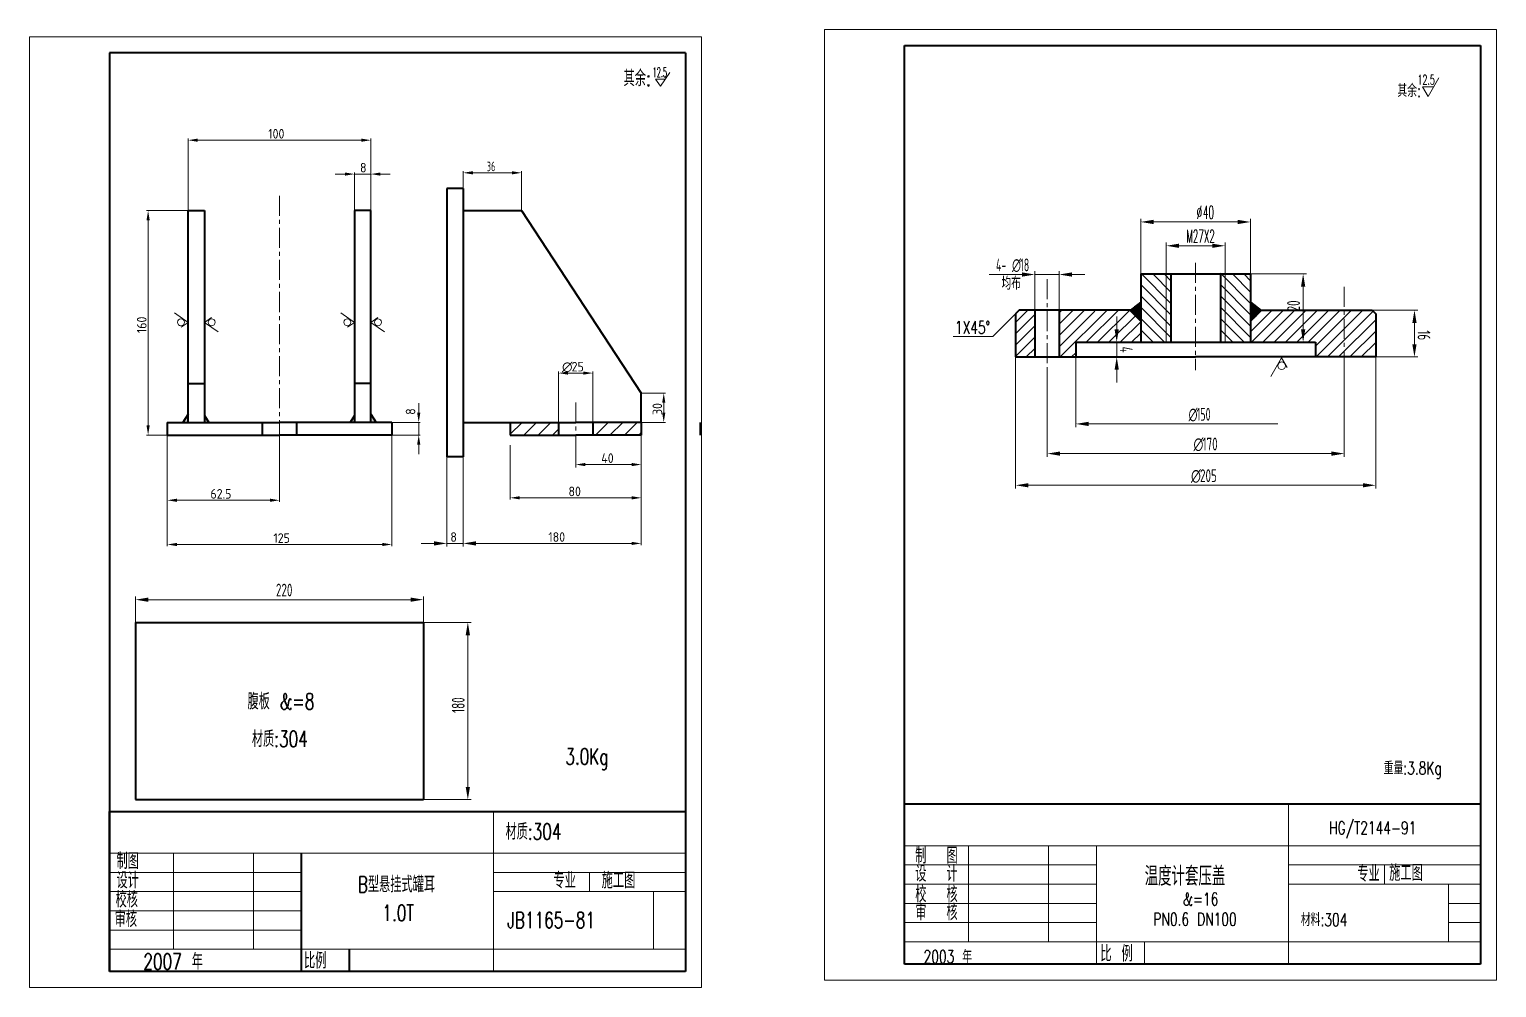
# Model space of a CAD drawing. Extents: x 2514 to 4956, y -860 to 401.
# Drawn here: x 4497.5 to 4955.9, y -842.9 to -543.6 of the extents above; entities that cross this region are included whole.
import ezdxf

# ---------------------------------------------------------------- set-up
doc = ezdxf.new("R2010")
doc.units = 0
doc.header["$LTSCALE"] = 5
doc.header["$MEASUREMENT"] = 0
doc.linetypes.add('CENTER', pattern=[2, 1.25, -0.25, 0.25, -0.25])
doc.layers.get('0').update_dxf_attribs({"linetype": 'CONTINUOUS', "lineweight": 18})
doc.layers.add('1', color=1, linetype='CONTINUOUS', lineweight=40)
doc.layers.add('2', color=7, linetype='CENTER', lineweight=18)
doc.styles.add('HZ', font='txt', dxfattribs={"width": 0.5, "bigfont": 'hztxt'})
doc.styles.get("Standard").update_dxf_attribs({"font": 'isocp.shx', "width": 0.707, "bigfont": 'hztxt.shx'})

msp = doc.modelspace()

# ---------------------------------------------------------------- hatches: boundary and pattern name
h = msp.add_hatch(color=256)
h.paths.add_polyline_path([(4547.12972, -663.74129), (4545.51271, -666.34193), (4547.12972, -666.34193)])
h.paths.add_polyline_path([(4552.23291, -664.1811), (4552.23291, -666.34193), (4553.63946, -666.34193)])
h = msp.add_hatch(color=256)
h.paths.add_polyline_path([(4604.2069, -663.74129), (4604.2069, -666.34193), (4605.82391, -666.34193)])
h.paths.add_polyline_path([(4599.10371, -664.1811), (4597.69716, -666.34193), (4599.10371, -666.34193)])

# ---------------------------------------------------------------- linework, layer by layer
for p, q in [((4745.90727, -543.58811), (4745.90727, -840.58811)), ((4955.90727, -543.58811), (4745.90727, -543.58811)), ((4955.90727, -840.58811), (4955.90727, -543.58811)), ((4707.52504, -545.92505), (4497.52504, -545.92505)), ((4497.52504, -545.92505), (4497.52504, -842.92505)), ((4707.52504, -545.92505), (4707.52504, -842.92505)), ((4693.12287, -559.15952), (4694.64435, -561.36136)), ((4693.12287, -559.15952), (4696.17606, -559.15952)), ((4694.64435, -561.36136), (4697.63483, -557.06252)), ((4934.51753, -564.54889), (4937.8676, -558.74641)), ((4936.24958, -561.54889), (4932.78548, -561.54889)), ((4932.78548, -561.54889), (4934.51753, -564.54889)), ((4547.12972, -600.20602), (4547.12972, -577.7055)), ((4550.12972, -578.2055), (4601.2069, -578.2055)), ((4604.2069, -600.20602), (4604.2069, -577.7055)), ((4596.10371, -588.79316), (4593.10371, -588.79316)), ((4599.10371, -600.20602), (4599.10371, -588.29316)), ((4599.10371, -588.79316), (4604.2069, -588.79316)), ((4604.2069, -600.20602), (4604.2069, -588.29316)), ((4607.2069, -588.79316), (4610.2069, -588.79316)), ((4633.07402, -600.20602), (4633.07402, -587.90102)), ((4636.07402, -588.40102), (4648.26573, -588.40102)), ((4651.26573, -600.20602), (4651.26573, -587.90102)), ((4547.12972, -600.20602), (4534.13014, -600.20602)), ((4534.63014, -603.20602), (4534.63014, -667.31487)), ((4844.73009, -619.97738), (4844.73009, -602.75023)), ((4848.73009, -603.75023), (4875.01888, -603.75023)), ((4879.01888, -619.97738), (4879.01888, -602.75023)), ((4852.69352, -619.97738), (4852.69352, -610.19584)), ((4856.69352, -611.19584), (4867.05545, -611.19584)), ((4871.05545, -619.97738), (4871.05545, -610.19584)), ((4852.69352, -619.97738), (4852.69352, -641.31258)), ((4871.05545, -619.97738), (4871.05545, -641.31258)), ((4547.12972, -635.12155), (4542.83088, -632.13106)), ((4599.10371, -635.12155), (4594.80487, -632.13106)), ((4544.92787, -636.64303), (4547.12972, -635.12155)), ((4554.43475, -633.60007), (4552.23291, -635.12155)), ((4554.43475, -636.64303), (4552.23291, -635.12155)), ((4552.23291, -635.12155), (4556.53175, -638.11204)), ((4596.90187, -636.64303), (4599.10371, -635.12155)), ((4606.40874, -633.60007), (4604.2069, -635.12155)), ((4606.40874, -636.64303), (4604.2069, -635.12155)), ((4604.2069, -635.12155), (4608.50574, -638.11204)), ((4888.74548, -646.17929), (4885.39542, -651.98177)), ((4890.47753, -649.17929), (4888.74548, -646.17929)), ((4662.84195, -666.34193), (4662.84195, -650.46243)), ((4673.5628, -666.34193), (4673.5628, -650.46243)), ((4670.5628, -650.96243), (4665.84195, -650.96243)), ((4688.69095, -657.24189), (4696.21024, -657.24189)), ((4619.16196, -663.34193), (4619.16196, -660.34193)), ((4695.71024, -663.34193), (4695.71024, -660.24189)), ((4610.79667, -666.34193), (4619.66196, -666.34193)), ((4619.16196, -666.34193), (4619.16196, -670.31487)), ((4647.71381, -670.082), (4651.45387, -666.34193)), ((4651.97107, -670.31487), (4655.944, -666.34193)), ((4656.4612, -670.31487), (4660.43413, -666.34193)), ((4660.95133, -670.31487), (4662.84195, -668.42424)), ((4673.5628, -666.68365), (4673.90451, -666.34193)), ((4674.42171, -670.31487), (4678.39464, -666.34193)), ((4678.91184, -670.31487), (4682.88477, -666.34193)), ((4683.40197, -670.31487), (4687.3749, -666.34193)), ((4688.69095, -666.34193), (4696.21024, -666.34193)), ((4547.12972, -670.31487), (4534.13014, -670.31487)), ((4540.62993, -670.31487), (4540.62993, -704.99466)), ((4540.62993, -670.31487), (4540.62993, -691.18096)), ((4575.66831, -670.31487), (4575.66831, -691.18096)), ((4610.79667, -670.31487), (4610.79667, -704.99466)), ((4610.79667, -670.31487), (4619.66196, -670.31487)), ((4619.16196, -673.31487), (4619.16196, -676.31487)), ((4647.71381, -673.44065), (4647.71381, -690.42106)), ((4668.20238, -670.31487), (4668.20238, -680.02608)), ((4687.89209, -670.31487), (4688.69095, -669.51601)), ((4688.69095, -670.31487), (4688.69095, -680.02608)), ((4688.69095, -673.44065), (4688.69095, -690.42106)), ((4633.07402, -674.01871), (4633.07402, -704.66433)), ((4688.69095, -676.00518), (4688.69095, -704.66433)), ((4685.69095, -679.52608), (4671.20238, -679.52608)), ((4543.62993, -690.68096), (4572.66831, -690.68096)), ((4650.71381, -689.92106), (4685.69095, -689.92106)), ((4543.62993, -704.49466), (4607.79667, -704.49466)), ((4636.07402, -704.16433), (4685.69095, -704.16433)), ((4642.52504, -837.92505), (4642.52504, -787.92505)), ((4770.90727, -785.58811), (4950.90727, -785.58811)), ((4890.90727, -785.58811), (4890.90727, -835.58811)), ((4522.52504, -800.92505), (4702.52504, -800.92505)), ((4542.52504, -830.92505), (4542.52504, -800.92505)), ((4567.52504, -830.92505), (4567.52504, -800.92505)), ((4950.90727, -798.58811), (4770.90727, -798.58811)), ((4790.90727, -798.58811), (4790.90727, -828.58811)), ((4815.90727, -798.58811), (4815.90727, -828.58811)), ((4830.90727, -798.58811), (4830.90727, -835.58811)), ((4830.90727, -804.58811), (4770.90727, -804.58811)), ((4950.90727, -804.58811), (4890.90727, -804.58811)), ((4950.90727, -804.58811), (4890.90727, -804.58811)), ((4920.90727, -804.58811), (4920.90727, -810.58811)), ((4522.52504, -806.92505), (4582.52504, -806.92505)), ((4642.52504, -806.92505), (4702.52504, -806.92505)), ((4672.52504, -812.92505), (4672.52504, -806.92505)), ((4830.90727, -810.58811), (4770.90727, -810.58811)), ((4950.90727, -810.58811), (4890.90727, -810.58811)), ((4950.90727, -810.58811), (4890.90727, -810.58811)), ((4940.90727, -828.58811), (4940.90727, -810.58811)), ((4522.52504, -812.92505), (4582.52504, -812.92505)), ((4642.52504, -812.92505), (4702.52504, -812.92505)), ((4692.52504, -830.92505), (4692.52504, -812.92505)), ((4522.52504, -818.92505), (4582.52504, -818.92505)), ((4830.90727, -816.58811), (4770.90727, -816.58811)), ((4950.90727, -816.58811), (4940.90727, -816.58811)), ((4522.52504, -824.92505), (4582.52504, -824.92505)), ((4770.90727, -822.58811), (4830.90727, -822.58811)), ((4950.90727, -822.58811), (4940.90727, -822.58811)), ((4950.90727, -828.58811), (4770.90727, -828.58811)), ((4845.90727, -828.58811), (4845.90727, -835.58811)), ((4890.90727, -825.58811), (4890.90727, -835.58811)), ((4522.52504, -830.92505), (4702.52504, -830.92505)), ((4707.52504, -842.92505), (4497.52504, -842.92505)), ((4745.90727, -840.58811), (4955.90727, -840.58811))]:
    msp.add_line(p, q)
at = {"linetype": 'Continuous'}
for p, q in [((4807.6012, -620.17091), (4797.39579, -620.17091)), ((4811.6012, -631.30446), (4811.6012, -619.17091)), ((4819.23811, -620.17091), (4811.6012, -620.17091)), ((4819.23811, -631.8288), (4819.23811, -619.17091)), ((4823.23811, -620.17091), (4827.23811, -620.17091)), ((4854.14289, -629.19121), (4844.73009, -619.7784)), ((4854.14289, -632.72674), (4844.73009, -623.31394)), ((4854.14289, -625.65567), (4848.4646, -619.97738)), ((4854.14289, -622.12014), (4852.00013, -619.97738)), ((4879.01888, -629.19121), (4869.60608, -619.7784)), ((4879.01888, -632.72674), (4869.60608, -623.31394)), ((4879.01888, -625.65567), (4873.34059, -619.97738)), ((4879.01888, -622.12014), (4876.87612, -619.97738)), ((4879.01888, -619.97738), (4896.45748, -619.97738)), ((4854.14289, -636.26227), (4844.73009, -626.84947)), ((4879.01888, -636.26227), (4869.60608, -626.84947)), ((4895.45748, -623.97738), (4895.45748, -637.31258)), ((4805.62448, -632.42946), (4798.52056, -639.53338)), ((4805.62448, -635.12492), (4809.44495, -631.30446)), ((4819.23811, -632.1179), (4820.05155, -631.30446)), ((4819.23811, -635.65343), (4823.58709, -631.30446)), ((4819.23811, -639.18897), (4827.12262, -631.30446)), ((4819.23811, -642.7245), (4830.36719, -631.59542)), ((4819.56869, -645.92946), (4834.19369, -631.30446)), ((4827.72109, -641.31258), (4837.72922, -631.30446)), ((4831.25663, -641.31258), (4841.26476, -631.30446)), ((4834.79216, -641.31258), (4844.50933, -631.59542)), ((4854.14289, -639.79781), (4844.73009, -630.385)), ((4879.01888, -639.79781), (4869.60608, -630.385)), ((4879.01888, -638.10763), (4885.82205, -631.30446)), ((4879.01888, -634.57209), (4882.28652, -631.30446)), ((4879.34946, -641.31258), (4889.35759, -631.30446)), ((4882.88499, -641.31258), (4892.89312, -631.30446)), ((4886.42053, -641.31258), (4896.42865, -631.30446)), ((4889.95606, -641.31258), (4899.96419, -631.30446)), ((4893.16102, -634.57209), (4896.42865, -631.30446)), ((4893.16102, -638.10763), (4899.96419, -631.30446)), ((4893.49159, -641.31258), (4903.49972, -631.30446)), ((4897.02713, -641.31258), (4907.03526, -631.30446)), ((4899.33512, -642.54012), (4910.57079, -631.30446)), ((4899.48132, -645.92946), (4914.10632, -631.30446)), ((4903.01686, -645.92946), (4917.32067, -631.62564)), ((4915.27795, -631.30446), (4931.23264, -631.30446)), ((4805.62448, -638.66046), (4811.6012, -632.68374)), ((4805.62448, -642.19599), (4811.6012, -636.21928)), ((4837.213, -637.31258), (4837.213, -633.31258)), ((4838.3277, -641.31258), (4844.73009, -634.91019)), ((4852.12213, -641.31258), (4844.73009, -633.92054)), ((4876.99812, -641.31258), (4869.60608, -633.92054)), ((4906.55239, -645.92946), (4918.12448, -634.35736)), ((4930.23264, -635.30446), (4930.23264, -641.92946)), ((4798.52056, -639.53338), (4786.11001, -639.53338)), ((4805.62448, -645.73152), (4811.6012, -639.75481)), ((4824.41384, -641.31258), (4845.80615, -641.31258)), ((4837.213, -641.31258), (4837.213, -645.92946)), ((4841.86323, -641.31258), (4844.73009, -638.44573)), ((4848.5866, -641.31258), (4844.73009, -637.45607)), ((4845.05106, -641.31258), (4844.73009, -640.99161)), ((4873.46259, -641.31258), (4869.60608, -637.45607)), ((4869.92706, -641.31258), (4869.60608, -640.99161)), ((4879.01888, -641.31258), (4896.45748, -641.31258)), ((4910.08793, -645.92946), (4918.12448, -637.8929)), ((4913.62346, -645.92946), (4918.12448, -641.42843)), ((4805.62448, -645.92946), (4805.62448, -687.00272)), ((4808.96209, -645.92946), (4811.6012, -643.29034)), ((4823.10422, -645.92946), (4824.41384, -644.61983)), ((4824.41384, -645.92946), (4824.41384, -667.83495)), ((4824.41384, -645.92946), (4845.80615, -645.92946)), ((4918.12448, -645.92946), (4918.12448, -687.00272)), ((4918.12448, -645.92946), (4931.23264, -645.92946)), ((4815.52196, -649.43481), (4815.52196, -677.11296)), ((4837.213, -649.92946), (4837.213, -653.92946)), ((4908.28073, -649.43481), (4908.28073, -677.11296)), ((4828.41384, -666.83495), (4887.5967, -666.83495)), ((4627.97083, -677.13468), (4627.97083, -705.16433)), ((4633.07402, -677.13468), (4633.07402, -705.16433)), ((4819.52196, -676.11296), (4904.28073, -676.11296)), ((4809.62448, -686.00272), (4914.12448, -686.00272)), ((4623.97083, -704.16433), (4619.97083, -704.16433)), ((4627.97083, -704.16433), (4633.07402, -704.16433)), ((4637.07402, -704.16433), (4655.67402, -704.16433)), ((4530.71224, -728.83519), (4530.71224, -720.73817)), ((4534.71224, -721.73817), (4616.62438, -721.73817)), ((4620.62438, -728.83519), (4620.62438, -720.73817)), ((4620.62438, -728.83519), (4635.50661, -728.83519)), ((4634.50661, -732.83519), (4634.50661, -780.20356)), ((4620.62438, -784.20356), (4635.50661, -784.20356))]:
    msp.add_line(p, q, dxfattribs=at)
for centre in [(4544.89781, -635.08392), (4554.46481, -635.08392), (4596.87181, -635.08392), (4606.4388, -635.08392)]:
    msp.add_circle(centre, 1.06331)
msp.add_circle((4888.745, -648.65763), 1.18507, dxfattribs=at)
for points in [[(4550.12972, -577.7055), (4550.12972, -578.7055), (4547.12972, -578.2055)], [(4601.2069, -577.7055), (4601.2069, -578.7055), (4604.2069, -578.2055)], [(4596.10371, -588.29316), (4596.10371, -589.29316), (4599.10371, -588.79316)], [(4607.2069, -588.29316), (4607.2069, -589.29316), (4604.2069, -588.79316)], [(4636.07402, -587.90102), (4636.07402, -588.90102), (4633.07402, -588.40102)], [(4648.26573, -587.90102), (4648.26573, -588.90102), (4651.26573, -588.40102)], [(4534.13014, -603.20602), (4535.13014, -603.20602), (4534.63014, -600.20602)], [(4848.73009, -603.08356), (4848.73009, -604.4169), (4844.73009, -603.75023)], [(4875.01888, -603.08356), (4875.01888, -604.4169), (4879.01888, -603.75023)], [(4856.69352, -610.52917), (4856.69352, -611.86251), (4852.69352, -611.19584)], [(4867.05545, -610.52917), (4867.05545, -611.86251), (4871.05545, -611.19584)], [(4665.84195, -650.46243), (4665.84195, -651.46243), (4662.84195, -650.96243)], [(4670.5628, -650.46243), (4670.5628, -651.46243), (4673.5628, -650.96243)], [(4695.21024, -660.24189), (4696.21024, -660.24189), (4695.71024, -657.24189)], [(4618.66196, -663.34193), (4619.66196, -663.34193), (4619.16196, -666.34193)], [(4695.21024, -663.34193), (4696.21024, -663.34193), (4695.71024, -666.34193)], [(4534.13014, -667.31487), (4535.13014, -667.31487), (4534.63014, -670.31487)], [(4618.66196, -673.31487), (4619.66196, -673.31487), (4619.16196, -670.31487)], [(4671.20238, -679.02608), (4671.20238, -680.02608), (4668.20238, -679.52608)], [(4685.69095, -679.02608), (4685.69095, -680.02608), (4688.69095, -679.52608)], [(4543.62993, -690.18096), (4543.62993, -691.18096), (4540.62993, -690.68096)], [(4572.66831, -690.18096), (4572.66831, -691.18096), (4575.66831, -690.68096)], [(4650.71381, -689.42106), (4650.71381, -690.42106), (4647.71381, -689.92106)], [(4685.69095, -689.42106), (4685.69095, -690.42106), (4688.69095, -689.92106)], [(4543.62993, -703.99466), (4543.62993, -704.99466), (4540.62993, -704.49466)], [(4607.79667, -703.99466), (4607.79667, -704.99466), (4610.79667, -704.49466)], [(4636.07402, -703.66433), (4636.07402, -704.66433), (4633.07402, -704.16433)], [(4685.69095, -703.66433), (4685.69095, -704.66433), (4688.69095, -704.16433)]]:
    msp.add_solid(points)
for points in [[(4807.6012, -619.50425), (4807.6012, -620.83758), (4811.6012, -620.17091)], [(4823.23811, -619.50425), (4823.23811, -620.83758), (4819.23811, -620.17091)], [(4894.79082, -623.97738), (4896.12415, -623.97738), (4895.45748, -619.97738)], [(4930.89931, -635.30446), (4929.56597, -635.30446), (4930.23264, -631.30446)], [(4837.87966, -637.31258), (4836.54633, -637.31258), (4837.213, -641.31258)], [(4894.79082, -637.31258), (4896.12415, -637.31258), (4895.45748, -641.31258)], [(4837.87966, -649.92946), (4836.54633, -649.92946), (4837.213, -645.92946)], [(4930.89931, -641.92946), (4929.56597, -641.92946), (4930.23264, -645.92946)], [(4828.41384, -666.16828), (4828.41384, -667.50162), (4824.41384, -666.83495)], [(4819.52196, -675.44629), (4819.52196, -676.77963), (4815.52196, -676.11296)], [(4904.28073, -675.44629), (4904.28073, -676.77963), (4908.28073, -676.11296)], [(4809.62448, -685.33605), (4809.62448, -686.66938), (4805.62448, -686.00272)], [(4914.12448, -685.33605), (4914.12448, -686.66938), (4918.12448, -686.00272)], [(4623.97083, -703.49766), (4623.97083, -704.831), (4627.97083, -704.16433)], [(4637.07402, -703.49766), (4637.07402, -704.831), (4633.07402, -704.16433)], [(4534.71224, -721.07151), (4534.71224, -722.40484), (4530.71224, -721.73817)], [(4616.62438, -721.07151), (4616.62438, -722.40484), (4620.62438, -721.73817)], [(4633.83994, -732.83519), (4635.17328, -732.83519), (4634.50661, -728.83519)], [(4633.83994, -780.20356), (4635.17328, -780.20356), (4634.50661, -784.20356)]]:
    msp.add_solid(points, dxfattribs=at)
at = {"layer": '1', "color": 1}
for p, q in [((4770.90727, -835.58811), (4770.90727, -548.58811)), ((4770.90727, -548.58811), (4950.90727, -548.58811)), ((4950.90727, -548.58811), (4950.90727, -835.58811)), ((4950.90727, -785.58811), (4770.90727, -785.58811)), ((4950.90727, -835.58811), (4770.90727, -835.58811)), ((4950.90727, -835.58811), (4770.90727, -835.58811))]:
    msp.add_line(p, q, dxfattribs=at)
at = {"layer": '1'}
for p, q in [((4702.52504, -550.92505), (4522.52504, -550.92505)), ((4522.52504, -550.92505), (4522.52504, -837.92505)), ((4702.52504, -550.92505), (4702.52504, -837.92505)), ((4633.07402, -593.30254), (4627.97083, -593.30254)), ((4627.97083, -593.30254), (4627.97083, -677.13468)), ((4633.07402, -593.30254), (4633.07402, -677.13468)), ((4547.12972, -666.34193), (4547.12972, -600.20602)), ((4547.12972, -600.20602), (4552.23291, -600.20602)), ((4552.23291, -600.20602), (4552.23291, -666.34193)), ((4599.10371, -600.20602), (4599.10371, -666.34193)), ((4604.2069, -600.20602), (4599.10371, -600.20602)), ((4604.2069, -666.34193), (4604.2069, -600.20602)), ((4633.07402, -600.20602), (4651.26573, -600.20602)), ((4651.26573, -600.20602), (4688.69095, -657.24189)), ((4844.73009, -619.97738), (4844.73009, -641.31258)), ((4844.73009, -619.97738), (4879.01888, -619.97738)), ((4854.14289, -619.97738), (4854.14289, -641.31258)), ((4869.60608, -619.97738), (4869.60608, -641.31258)), ((4879.01888, -619.97738), (4879.01888, -641.31258)), ((4806.74948, -631.30446), (4805.62448, -632.42946)), ((4805.62448, -632.42946), (4805.62448, -645.92946)), ((4815.46823, -631.30446), (4806.74948, -631.30446)), ((4811.6012, -631.30446), (4811.6012, -645.92946)), ((4844.73009, -631.30446), (4815.46823, -631.30446)), ((4819.23811, -631.30446), (4819.23811, -645.92946)), ((4844.73009, -628.80217), (4841.39809, -631.35951)), ((4844.73009, -634.71068), (4841.39809, -631.35951)), ((4841.60271, -631.56531), (4841.44688, -631.36585)), ((4841.535, -631.37632), (4841.46736, -631.42917)), ((4841.58386, -631.33815), (4841.52466, -631.26237)), ((4844.73009, -628.88005), (4841.535, -631.37632)), ((4841.71046, -631.39786), (4841.55612, -631.51845)), ((4841.79749, -631.40855), (4841.64388, -631.21194)), ((4841.88592, -631.41941), (4841.64489, -631.60772)), ((4841.89169, -631.73215), (4841.6993, -631.4859)), ((4844.73009, -629.03868), (4841.71046, -631.39786)), ((4841.78086, -631.18423), (4841.72299, -631.11015)), ((4842.06138, -631.44095), (4841.73365, -631.697)), ((4841.83628, -631.45819), (4841.79749, -631.40855)), ((4842.23684, -631.46249), (4841.82242, -631.78628)), ((4842.03328, -631.30428), (4841.84089, -631.05802)), ((4844.73009, -629.1973), (4841.88592, -631.41941)), ((4841.97295, -631.43009), (4841.8963, -631.33198)), ((4842.4123, -631.48404), (4841.91118, -631.87555)), ((4841.97787, -631.03032), (4841.92131, -630.95793)), ((4842.14411, -631.8522), (4841.95172, -631.60594)), ((4842.0887, -631.57824), (4841.97295, -631.43009)), ((4842.58776, -631.50558), (4841.99995, -631.96483)), ((4842.19952, -632.12616), (4842.00713, -631.8799)), ((4842.23028, -631.15036), (4842.03789, -630.90411)), ((4844.73009, -629.35593), (4842.06138, -631.44095)), ((4842.76322, -631.52712), (4842.08871, -632.05411)), ((4842.2857, -631.42432), (4842.0933, -631.17807)), ((4842.17487, -630.8764), (4842.11964, -630.80571)), ((4842.34111, -631.69828), (4842.14872, -631.45203)), ((4842.93868, -631.54867), (4842.17748, -632.14338)), ((4842.39653, -631.97224), (4842.20413, -631.72599)), ((4842.42729, -630.99645), (4842.23489, -630.75019)), ((4844.73009, -629.51456), (4842.23684, -631.46249)), ((4842.45194, -632.2462), (4842.25955, -631.99995)), ((4843.11413, -631.57021), (4842.26624, -632.23266)), ((4842.4827, -631.27041), (4842.29031, -631.02415)), ((4842.34321, -632.31007), (4842.31496, -632.27391)), ((4842.37187, -630.72249), (4842.31797, -630.65349)), ((4842.49933, -631.49472), (4842.34572, -631.29811)), ((4843.28959, -631.59176), (4842.35501, -632.32193)), ((4842.59353, -631.81833), (4842.40113, -631.57207)), ((4844.73009, -629.67318), (4842.4123, -631.48404)), ((4842.62429, -630.84253), (4842.4319, -630.59628)), ((4843.46505, -631.6133), (4842.44377, -632.41121)), ((4842.64894, -632.09229), (4842.45655, -631.84603)), ((4842.6797, -631.11649), (4842.48731, -630.87024)), ((4842.53811, -631.54437), (4842.49933, -631.49472)), ((4842.70436, -632.36625), (4842.51196, -632.11999)), ((4842.56888, -630.56857), (4842.5163, -630.50127)), ((4843.64051, -631.63484), (4842.53254, -632.50049)), ((4842.73512, -631.39045), (4842.54272, -631.1442)), ((4842.75977, -632.64021), (4842.56738, -632.39395)), ((4844.73009, -629.83181), (4842.58776, -631.50558)), ((4842.67479, -631.51627), (4842.59814, -631.41816)), ((4843.81597, -631.65639), (4842.6213, -632.58976)), ((4842.82129, -630.68862), (4842.6289, -630.44236)), ((4842.84595, -631.93837), (4842.65355, -631.69212)), ((4842.79053, -631.66441), (4842.67479, -631.51627)), ((4842.87671, -630.96258), (4842.68431, -630.71632)), ((4842.90136, -632.21233), (4842.70897, -631.96608)), ((4843.99143, -631.67793), (4842.71007, -632.67904)), ((4842.76588, -630.41465), (4842.71463, -630.34906)), ((4842.93212, -631.23654), (4842.73973, -630.99028)), ((4844.73009, -629.99044), (4842.76322, -631.52712)), ((4842.95677, -632.48629), (4842.76438, -632.24004)), ((4842.98753, -631.5105), (4842.79514, -631.26424)), ((4844.16689, -631.69947), (4842.79883, -632.76832)), ((4843.01219, -632.76025), (4842.81979, -632.514)), ((4843.01829, -630.5347), (4842.8259, -630.28845)), ((4843.04295, -631.78446), (4842.85055, -631.5382)), ((4843.07371, -630.80866), (4842.88131, -630.56241)), ((4844.34235, -631.72102), (4842.8876, -632.85759)), ((4843.09836, -632.05842), (4842.90597, -631.81216)), ((4842.96288, -630.26074), (4842.91295, -630.19684)), ((4843.12912, -631.08262), (4842.93673, -630.83637)), ((4844.73009, -630.14907), (4842.93868, -631.54867)), ((4843.15378, -632.33238), (4842.96138, -632.08612)), ((4844.51781, -631.74256), (4842.97636, -632.94687)), ((4843.18454, -631.35658), (4842.99214, -631.11033)), ((4843.20919, -632.60634), (4843.0168, -632.36008)), ((4843.2153, -630.38078), (4843.0229, -630.13453)), ((4843.20117, -631.5809), (4843.04756, -631.38429)), ((4844.69327, -631.76411), (4843.06513, -633.03614)), ((4843.27071, -630.65474), (4843.07832, -630.40849)), ((4843.29537, -631.9045), (4843.10297, -631.65825)), ((4843.15988, -630.10682), (4843.11128, -630.04462)), ((4844.73009, -630.30769), (4843.11413, -631.57021)), ((4843.32613, -630.92871), (4843.13373, -630.68245)), ((4844.73009, -631.89397), (4843.1539, -633.12542)), ((4843.35078, -632.17846), (4843.15838, -631.93221)), ((4843.38154, -631.20267), (4843.18915, -630.95641)), ((4843.23995, -631.63054), (4843.20117, -631.5809)), ((4843.40619, -632.45242), (4843.2138, -632.20617)), ((4843.4123, -630.22687), (4843.21991, -629.98062)), ((4844.73009, -632.05259), (4843.24266, -633.2147)), ((4843.43695, -631.47663), (4843.24456, -631.23037)), ((4843.46161, -632.72638), (4843.26921, -632.48013)), ((4843.46771, -630.50083), (4843.27532, -630.25458)), ((4844.73009, -630.46632), (4843.28959, -631.59176)), ((4843.37662, -631.60244), (4843.29997, -631.50433)), ((4843.35689, -629.95291), (4843.30961, -629.8924)), ((4843.52313, -630.77479), (4843.33073, -630.52854)), ((4844.73009, -632.21122), (4843.33143, -633.30397)), ((4843.54778, -632.02455), (4843.35539, -631.77829)), ((4843.49237, -631.75059), (4843.37662, -631.60244)), ((4843.57854, -631.04875), (4843.38615, -630.8025)), ((4843.6032, -632.29851), (4843.4108, -632.05225)), ((4843.6093, -630.07295), (4843.41691, -629.8267)), ((4844.73009, -632.36985), (4843.42019, -633.39325)), ((4843.63396, -631.32271), (4843.44156, -631.07646)), ((4844.73009, -630.62495), (4843.46505, -631.6133)), ((4843.65861, -632.57247), (4843.46622, -632.32621)), ((4843.66472, -630.34691), (4843.47232, -630.10066)), ((4843.68937, -631.59667), (4843.49698, -631.35042)), ((4843.55389, -629.79899), (4843.50794, -629.74018)), ((4844.73009, -632.52848), (4843.50896, -633.48253)), ((4843.72013, -630.62087), (4843.52774, -630.37462)), ((4843.74478, -631.87063), (4843.55239, -631.62438)), ((4843.77555, -630.89483), (4843.58315, -630.64858)), ((4843.8002, -632.14459), (4843.6078, -631.89834)), ((4843.80631, -629.91904), (4843.61391, -629.67278)), ((4843.83096, -631.1688), (4843.63856, -630.92254)), ((4844.73009, -630.78358), (4843.64051, -631.63484)), ((4843.85561, -632.41855), (4843.66322, -632.1723)), ((4843.86172, -630.193), (4843.66933, -629.94675)), ((4843.88637, -631.44276), (4843.69398, -631.1965)), ((4843.75089, -629.64508), (4843.70627, -629.58796)), ((4843.91103, -632.69251), (4843.71863, -632.44626)), ((4843.91713, -630.46696), (4843.72474, -630.22071)), ((4843.903, -631.66707), (4843.74939, -631.47046)), ((4843.97255, -630.74092), (4843.78015, -630.49467)), ((4843.9972, -631.99068), (4843.80481, -631.74442)), ((4844.00331, -629.76512), (4843.81091, -629.51887)), ((4844.73009, -630.9422), (4843.81597, -631.65639)), ((4844.02796, -631.01488), (4843.83557, -630.76863)), ((4844.05262, -632.26464), (4843.86022, -632.01838)), ((4844.05872, -630.03908), (4843.86633, -629.79283)), ((4844.08338, -631.28884), (4843.89098, -631.04259)), ((4843.94179, -631.71672), (4843.903, -631.66707)), ((4843.94789, -629.49116), (4843.9046, -629.43574)), ((4844.10803, -632.5386), (4843.91564, -632.29234)), ((4844.11414, -630.31304), (4843.92174, -630.06679)), ((4844.13879, -631.5628), (4843.9464, -631.31655)), ((4844.16344, -632.81256), (4843.97105, -632.5663)), ((4844.16955, -630.587), (4843.97716, -630.34075)), ((4844.73009, -631.10083), (4843.99143, -631.67793)), ((4844.07846, -631.68862), (4844.00181, -631.59051)), ((4844.20031, -629.61121), (4844.00792, -629.36495)), ((4844.22496, -630.86096), (4844.03257, -630.61471)), ((4844.24962, -632.11072), (4844.05722, -631.86447)), ((4844.25573, -629.88517), (4844.06333, -629.63891)), ((4844.1942, -631.83676), (4844.07846, -631.68862)), ((4844.28038, -631.13492), (4844.08798, -630.88867)), ((4844.1449, -629.33725), (4844.10292, -629.28352)), ((4844.30503, -632.38468), (4844.11264, -632.13843)), ((4844.31114, -630.15913), (4844.11874, -629.91287)), ((4844.33579, -631.40889), (4844.1434, -631.16263)), ((4844.73009, -631.25946), (4844.16689, -631.69947)), ((4844.36045, -632.65864), (4844.16805, -632.41239)), ((4844.36655, -630.43309), (4844.17416, -630.18684)), ((4844.39121, -631.68285), (4844.19881, -631.43659)), ((4844.39731, -629.45729), (4844.20492, -629.21104)), ((4844.42197, -630.70705), (4844.22957, -630.4608)), ((4844.44662, -631.95681), (4844.25423, -631.71055)), ((4844.45273, -629.73125), (4844.26033, -629.485)), ((4844.47738, -630.98101), (4844.28499, -630.73476)), ((4844.3419, -629.18333), (4844.30125, -629.13131)), ((4844.50203, -632.23077), (4844.30964, -631.98451)), ((4844.50814, -630.00521), (4844.31575, -629.75896)), ((4844.5328, -631.25497), (4844.3404, -631.00872)), ((4844.73009, -631.41808), (4844.34235, -631.72102)), ((4844.55745, -632.50473), (4844.36505, -632.25847)), ((4844.56356, -630.27917), (4844.37116, -630.03292)), ((4844.58821, -631.52893), (4844.39582, -631.28268)), ((4844.59432, -629.30338), (4844.40192, -629.05712)), ((4844.61286, -632.77869), (4844.42047, -632.53243)), ((4844.61897, -630.55313), (4844.42658, -630.30688)), ((4844.60484, -631.75325), (4844.45123, -631.55664)), ((4844.64973, -629.57734), (4844.45734, -629.33108)), ((4844.67438, -630.82709), (4844.48199, -630.58084)), ((4844.5389, -629.02942), (4844.49958, -628.97909)), ((4844.69904, -632.07685), (4844.50664, -631.8306)), ((4844.70514, -629.8513), (4844.51275, -629.60504)), ((4844.73009, -631.57671), (4844.51781, -631.74256)), ((4844.7298, -631.10105), (4844.5374, -630.8548)), ((4844.73009, -632.31962), (4844.56206, -632.10456)), ((4844.73009, -630.08625), (4844.56816, -629.879)), ((4844.73009, -631.30446), (4844.59282, -631.12876)), ((4844.73009, -629.07109), (4844.59892, -628.90321)), ((4844.64362, -631.80289), (4844.60484, -631.75325)), ((4844.73009, -632.52266), (4844.61747, -632.37852)), ((4844.73009, -630.28929), (4844.62358, -630.15296)), ((4844.73009, -631.50749), (4844.64823, -631.40272)), ((4844.73009, -629.27412), (4844.65434, -629.17717)), ((4844.73009, -630.49232), (4844.67899, -630.42693)), ((4844.73009, -631.73534), (4844.69327, -631.76411)), ((4844.73009, -628.86805), (4844.69791, -628.82687)), ((4844.73009, -631.71052), (4844.70365, -631.67668)), ((4844.73009, -629.47715), (4844.70975, -629.45113)), ((4879.01888, -628.80217), (4882.35088, -631.35951)), ((4879.01888, -628.86805), (4879.05106, -628.82687)), ((4879.01888, -628.88005), (4882.21396, -631.37632)), ((4879.01888, -629.07109), (4879.15004, -628.90321)), ((4879.01888, -629.03868), (4882.0385, -631.39786)), ((4879.01888, -629.27412), (4879.09463, -629.17717)), ((4879.01888, -629.1973), (4881.86304, -631.41941)), ((4879.01888, -629.35593), (4881.68759, -631.44095)), ((4879.01888, -629.47715), (4879.03921, -629.45113)), ((4879.01888, -629.51456), (4881.51213, -631.46249)), ((4879.01888, -629.67318), (4881.33667, -631.48404)), ((4879.01888, -629.83181), (4881.16121, -631.50558)), ((4879.01888, -630.08625), (4879.1808, -629.879)), ((4879.01888, -629.99044), (4880.98575, -631.52712)), ((4879.01888, -630.14907), (4880.81029, -631.54867)), ((4879.01888, -630.28929), (4879.12539, -630.15296)), ((4879.01888, -630.30769), (4880.63483, -631.57021)), ((4879.01888, -630.49232), (4879.06997, -630.42693)), ((4879.01888, -630.46632), (4880.45937, -631.59176)), ((4879.01888, -630.62495), (4880.28391, -631.6133)), ((4879.01888, -630.78358), (4880.10845, -631.63484)), ((4879.01888, -630.9422), (4879.933, -631.65639)), ((4879.01888, -631.10083), (4879.75754, -631.67793)), ((4879.01888, -631.30446), (4879.15615, -631.12876)), ((4879.01888, -631.25946), (4879.58208, -631.69947)), ((4879.01888, -631.30446), (4916.99948, -631.30446)), ((4879.01888, -634.71068), (4882.35088, -631.35951)), ((4879.01888, -631.50749), (4879.10073, -631.40272)), ((4879.01888, -631.41808), (4879.40662, -631.72102)), ((4879.01888, -631.57671), (4879.23116, -631.74256)), ((4879.01888, -631.71052), (4879.04532, -631.67668)), ((4879.01888, -631.73534), (4879.0557, -631.76411)), ((4879.01888, -631.89397), (4880.59507, -633.12542)), ((4879.01888, -632.05259), (4880.50631, -633.2147)), ((4879.01888, -632.31962), (4879.18691, -632.10456)), ((4879.01888, -632.21122), (4880.41754, -633.30397)), ((4879.01888, -632.36985), (4880.32877, -633.39325)), ((4879.01888, -632.52266), (4879.13149, -632.37852)), ((4879.01888, -632.52848), (4880.24001, -633.48253)), ((4879.01917, -631.10105), (4879.21156, -630.8548)), ((4879.04382, -629.8513), (4879.23622, -629.60504)), ((4879.04993, -632.07685), (4879.24232, -631.8306)), ((4879.0557, -631.76411), (4880.68384, -633.03614)), ((4879.07458, -630.82709), (4879.26698, -630.58084)), ((4879.09924, -629.57734), (4879.29163, -629.33108)), ((4879.10534, -631.80289), (4879.14413, -631.75325)), ((4879.13, -630.55313), (4879.32239, -630.30688)), ((4879.1361, -632.77869), (4879.3285, -632.53243)), ((4879.14413, -631.75325), (4879.29774, -631.55664)), ((4879.15465, -629.30338), (4879.34704, -629.05712)), ((4879.16076, -631.52893), (4879.35315, -631.28268)), ((4879.18541, -630.27917), (4879.3778, -630.03292)), ((4879.19152, -632.50473), (4879.38391, -632.25847)), ((4879.21006, -629.02942), (4879.24939, -628.97909)), ((4879.21617, -631.25497), (4879.40857, -631.00872)), ((4879.23116, -631.74256), (4880.7726, -632.94687)), ((4879.24082, -630.00521), (4879.43322, -629.75896)), ((4879.24693, -632.23077), (4879.43933, -631.98451)), ((4879.27158, -630.98101), (4879.46398, -630.73476)), ((4879.29624, -629.73125), (4879.48863, -629.485)), ((4879.30235, -631.95681), (4879.49474, -631.71055)), ((4879.327, -630.70705), (4879.51939, -630.4608)), ((4879.35165, -629.45729), (4879.54405, -629.21104)), ((4879.35776, -631.68285), (4879.55015, -631.43659)), ((4879.38241, -630.43309), (4879.57481, -630.18684)), ((4879.38852, -632.65864), (4879.58091, -632.41239)), ((4879.40662, -631.72102), (4880.86137, -632.85759)), ((4879.40707, -629.18333), (4879.44771, -629.13131)), ((4879.41317, -631.40889), (4879.60557, -631.16263)), ((4879.43783, -630.15913), (4879.63022, -629.91287)), ((4879.44393, -632.38468), (4879.63633, -632.13843)), ((4879.46859, -631.13492), (4879.66098, -630.88867)), ((4879.49324, -629.88517), (4879.68564, -629.63891)), ((4879.49935, -632.11072), (4879.69174, -631.86447)), ((4879.524, -630.86096), (4879.7164, -630.61471)), ((4879.54865, -629.61121), (4879.74105, -629.36495)), ((4879.55476, -631.83676), (4879.67051, -631.68862)), ((4879.57942, -630.587), (4879.77181, -630.34075)), ((4879.58208, -631.69947), (4880.95013, -632.76832)), ((4879.58552, -632.81256), (4879.77792, -632.5663)), ((4879.60407, -629.33725), (4879.64604, -629.28352)), ((4879.61018, -631.5628), (4879.80257, -631.31655)), ((4879.63483, -630.31304), (4879.82722, -630.06679)), ((4879.64094, -632.5386), (4879.83333, -632.29234)), ((4879.66559, -631.28884), (4879.85798, -631.04259)), ((4879.67051, -631.68862), (4879.74716, -631.59051)), ((4879.69024, -630.03908), (4879.88264, -629.79283)), ((4879.69635, -632.26464), (4879.88875, -632.01838)), ((4879.721, -631.01488), (4879.9134, -630.76863)), ((4879.74566, -629.76512), (4879.93805, -629.51887)), ((4879.75176, -631.99068), (4879.94416, -631.74442)), ((4879.75754, -631.67793), (4881.0389, -632.67904)), ((4879.77642, -630.74092), (4879.96881, -630.49467)), ((4879.80107, -629.49116), (4879.84437, -629.43574)), ((4879.80718, -631.71672), (4879.84596, -631.66707)), ((4879.83183, -630.46696), (4880.02423, -630.22071)), ((4879.83794, -632.69251), (4880.03033, -632.44626)), ((4879.84596, -631.66707), (4879.99957, -631.47046)), ((4879.86259, -631.44276), (4880.05499, -631.1965)), ((4879.88725, -630.193), (4880.07964, -629.94675)), ((4879.89335, -632.41855), (4880.08575, -632.1723)), ((4879.91801, -631.1688), (4880.1104, -630.92254)), ((4879.933, -631.65639), (4881.12766, -632.58976)), ((4879.94266, -629.91904), (4880.13505, -629.67278)), ((4879.94877, -632.14459), (4880.14116, -631.89834)), ((4879.97342, -630.89483), (4880.16582, -630.64858)), ((4879.99807, -629.64508), (4880.0427, -629.58796)), ((4880.00418, -631.87063), (4880.19658, -631.62438)), ((4880.02884, -630.62087), (4880.22123, -630.37462)), ((4880.0596, -631.59667), (4880.25199, -631.35042)), ((4880.08425, -630.34691), (4880.27664, -630.10066)), ((4880.09036, -632.57247), (4880.28275, -632.32621)), ((4880.10845, -631.63484), (4881.21643, -632.50049)), ((4880.11501, -631.32271), (4880.3074, -631.07646)), ((4880.13966, -630.07295), (4880.33206, -629.8267)), ((4880.14577, -632.29851), (4880.33816, -632.05225)), ((4880.17042, -631.04875), (4880.36282, -630.8025)), ((4880.19508, -629.79899), (4880.24103, -629.74018)), ((4880.20118, -632.02455), (4880.39358, -631.77829)), ((4880.22584, -630.77479), (4880.41823, -630.52854)), ((4880.2566, -631.75059), (4880.37234, -631.60244)), ((4880.28125, -630.50083), (4880.47365, -630.25458)), ((4880.28391, -631.6133), (4881.30519, -632.41121)), ((4880.28736, -632.72638), (4880.47975, -632.48013)), ((4880.31201, -631.47663), (4880.50441, -631.23037)), ((4880.33667, -630.22687), (4880.52906, -629.98062)), ((4880.34277, -632.45242), (4880.53517, -632.20617)), ((4880.36743, -631.20267), (4880.55982, -630.95641)), ((4880.37234, -631.60244), (4880.44899, -631.50433)), ((4880.39208, -629.95291), (4880.43935, -629.8924)), ((4880.39819, -632.17846), (4880.59058, -631.93221)), ((4880.42284, -630.92871), (4880.61523, -630.68245)), ((4880.4536, -631.9045), (4880.646, -631.65825)), ((4880.45937, -631.59176), (4881.39396, -632.32193)), ((4880.47825, -630.65474), (4880.67065, -630.40849)), ((4880.50902, -631.63054), (4880.5478, -631.5809)), ((4880.53367, -630.38078), (4880.72606, -630.13453)), ((4880.53978, -632.60634), (4880.73217, -632.36008)), ((4880.5478, -631.5809), (4880.70141, -631.38429)), ((4880.56443, -631.35658), (4880.75682, -631.11033)), ((4880.58908, -630.10682), (4880.63768, -630.04462)), ((4880.59519, -632.33238), (4880.78758, -632.08612)), ((4880.61984, -631.08262), (4880.81224, -630.83637)), ((4880.63483, -631.57021), (4881.48272, -632.23266)), ((4880.6506, -632.05842), (4880.843, -631.81216)), ((4880.67526, -630.80866), (4880.86765, -630.56241)), ((4880.70602, -631.78446), (4880.89841, -631.5382)), ((4880.73067, -630.5347), (4880.92307, -630.28845)), ((4880.73678, -632.76025), (4880.92917, -632.514)), ((4880.76143, -631.5105), (4880.95383, -631.26424)), ((4880.78609, -630.26074), (4880.83601, -630.19684)), ((4880.79219, -632.48629), (4880.98459, -632.24004)), ((4880.81029, -631.54867), (4881.57149, -632.14338)), ((4880.81685, -631.23654), (4881.00924, -630.99028)), ((4880.84761, -632.21233), (4881.04, -631.96608)), ((4880.87226, -630.96258), (4881.06465, -630.71632)), ((4880.90302, -631.93837), (4881.09541, -631.69212)), ((4880.92767, -630.68862), (4881.12007, -630.44236)), ((4880.95843, -631.66441), (4881.07418, -631.51627)), ((4880.98309, -630.41465), (4881.03434, -630.34906)), ((4880.98575, -631.52712), (4881.66025, -632.05411)), ((4880.9892, -632.64021), (4881.18159, -632.39395)), ((4881.01385, -631.39045), (4881.20624, -631.1442)), ((4881.04461, -632.36625), (4881.237, -632.11999)), ((4881.06926, -631.11649), (4881.26166, -630.87024)), ((4881.07418, -631.51627), (4881.15083, -631.41816)), ((4881.10002, -632.09229), (4881.29242, -631.84603)), ((4881.12468, -630.84253), (4881.31707, -630.59628)), ((4881.15544, -631.81833), (4881.34783, -631.57207)), ((4881.16121, -631.50558), (4881.74902, -631.96483)), ((4881.18009, -630.56857), (4881.23267, -630.50127)), ((4881.21085, -631.54437), (4881.24964, -631.49472)), ((4881.24964, -631.49472), (4881.40325, -631.29811)), ((4881.26627, -631.27041), (4881.45866, -631.02415)), ((4881.29703, -632.2462), (4881.48942, -631.99995)), ((4881.32168, -630.99645), (4881.51407, -630.75019)), ((4881.33667, -631.48404), (4881.83778, -631.87555)), ((4881.35244, -631.97224), (4881.54483, -631.72599)), ((4881.37709, -630.72249), (4881.431, -630.65349)), ((4881.40575, -632.31007), (4881.43401, -632.27391)), ((4881.40785, -631.69828), (4881.60025, -631.45203)), ((4881.46327, -631.42432), (4881.65566, -631.17807)), ((4881.51213, -631.46249), (4881.92655, -631.78628)), ((4881.51868, -631.15036), (4881.71108, -630.90411)), ((4881.54944, -632.12616), (4881.74184, -631.8799)), ((4881.5741, -630.8764), (4881.62932, -630.80571)), ((4881.60486, -631.8522), (4881.79725, -631.60594)), ((4881.66027, -631.57824), (4881.77601, -631.43009)), ((4881.68759, -631.44095), (4882.01531, -631.697)), ((4881.71568, -631.30428), (4881.90808, -631.05802)), ((4881.7711, -631.03032), (4881.82765, -630.95793)), ((4881.77601, -631.43009), (4881.85266, -631.33198)), ((4881.85727, -631.73215), (4882.04967, -631.4859)), ((4881.86304, -631.41941), (4882.10408, -631.60772)), ((4881.91269, -631.45819), (4881.95147, -631.40855)), ((4881.95147, -631.40855), (4882.10508, -631.21194)), ((4881.9681, -631.18423), (4882.02598, -631.11015)), ((4882.0385, -631.39786), (4882.19285, -631.51845)), ((4882.14625, -631.56531), (4882.30208, -631.36585)), ((4882.1651, -631.33815), (4882.22431, -631.26237)), ((4882.21396, -631.37632), (4882.28161, -631.42917)), ((4916.99948, -631.30446), (4918.12448, -632.42946)), ((4918.12448, -632.42946), (4918.12448, -645.92946)), ((4843.0676, -633.03421), (4842.87521, -632.78796)), ((4843.2646, -632.8803), (4843.07221, -632.63404)), ((4843.32002, -633.15426), (4843.12762, -632.90801)), ((4843.51702, -633.00034), (4843.32463, -632.75409)), ((4843.57244, -633.2743), (4843.38004, -633.02805)), ((4843.62785, -633.54826), (4843.43546, -633.30201)), ((4843.71402, -632.84643), (4843.52163, -632.60017)), ((4843.76944, -633.12039), (4843.57704, -632.87413)), ((4844.73009, -632.6871), (4843.59772, -633.5718)), ((4843.82485, -633.39435), (4843.63246, -633.1481)), ((4844.73009, -632.84573), (4843.68649, -633.66108)), ((4843.88027, -633.66831), (4843.68787, -633.42206)), ((4843.82421, -633.79959), (4843.74329, -633.69602)), ((4843.96644, -632.96647), (4843.77405, -632.72022)), ((4844.73009, -633.00436), (4843.77525, -633.75035)), ((4844.02185, -633.24043), (4843.82946, -632.99418)), ((4844.73009, -633.16298), (4843.86402, -633.83963)), ((4844.07727, -633.51439), (4843.88487, -633.26814)), ((4844.13268, -633.78835), (4843.94029, -633.5421)), ((4844.73009, -633.32161), (4843.95278, -633.92891)), ((4844.1881, -634.06231), (4843.9957, -633.81606)), ((4844.21886, -633.08652), (4844.02646, -632.84026)), ((4844.73009, -633.48024), (4844.04155, -634.01818)), ((4844.27427, -633.36048), (4844.08188, -633.11422)), ((4844.73009, -633.63887), (4844.13031, -634.10746)), ((4844.32969, -633.63444), (4844.13729, -633.38819)), ((4844.3851, -633.9084), (4844.19271, -633.66215)), ((4844.73009, -633.79749), (4844.21908, -634.19674)), ((4844.41586, -632.9326), (4844.22347, -632.68635)), ((4844.44051, -634.18236), (4844.24812, -633.93611)), ((4844.47127, -633.20656), (4844.27888, -632.96031)), ((4844.49593, -634.45632), (4844.30353, -634.21007)), ((4844.73009, -633.95612), (4844.30784, -634.28601)), ((4844.52669, -633.48052), (4844.33429, -633.23427)), ((4844.5821, -633.75448), (4844.38971, -633.50823)), ((4844.73009, -634.11475), (4844.39661, -634.37529)), ((4844.63752, -634.02844), (4844.44512, -633.78219)), ((4844.66828, -633.05265), (4844.47588, -632.80639)), ((4844.73009, -634.27338), (4844.48537, -634.46456)), ((4844.69293, -634.3024), (4844.50054, -634.05615)), ((4844.72369, -633.32661), (4844.5313, -633.08035)), ((4844.73009, -634.55299), (4844.55595, -634.33011)), ((4844.73009, -634.432), (4844.57414, -634.55384)), ((4844.73009, -633.53783), (4844.58671, -633.35431)), ((4844.73009, -633.74086), (4844.64212, -633.62828)), ((4844.73009, -634.59063), (4844.66291, -634.64312)), ((4844.73009, -632.72569), (4844.67289, -632.65248)), ((4844.73009, -633.94389), (4844.69754, -633.90224)), ((4844.73009, -632.92872), (4844.7283, -632.92644)), ((4879.01888, -632.72569), (4879.07608, -632.65248)), ((4879.01888, -632.6871), (4880.15124, -633.5718)), ((4879.01888, -632.84573), (4880.06248, -633.66108)), ((4879.01888, -632.92872), (4879.02067, -632.92644)), ((4879.01888, -633.00436), (4879.97371, -633.75035)), ((4879.01888, -633.16298), (4879.88495, -633.83963)), ((4879.01888, -633.32161), (4879.79618, -633.92891)), ((4879.01888, -633.53783), (4879.16226, -633.35431)), ((4879.01888, -633.48024), (4879.70742, -634.01818)), ((4879.01888, -633.74086), (4879.10684, -633.62828)), ((4879.01888, -633.63887), (4879.61865, -634.10746)), ((4879.01888, -633.79749), (4879.52989, -634.19674)), ((4879.01888, -633.94389), (4879.05143, -633.90224)), ((4879.01888, -633.95612), (4879.44112, -634.28601)), ((4879.01888, -634.11475), (4879.35236, -634.37529)), ((4879.01888, -634.27338), (4879.26359, -634.46456)), ((4879.01888, -634.55299), (4879.19302, -634.33011)), ((4879.01888, -634.432), (4879.17483, -634.55384)), ((4879.01888, -634.59063), (4879.08606, -634.64312)), ((4879.02528, -633.32661), (4879.21767, -633.08035)), ((4879.05604, -634.3024), (4879.24843, -634.05615)), ((4879.08069, -633.05265), (4879.27308, -632.80639)), ((4879.11145, -634.02844), (4879.30384, -633.78219)), ((4879.16686, -633.75448), (4879.35926, -633.50823)), ((4879.22228, -633.48052), (4879.41467, -633.23427)), ((4879.25304, -634.45632), (4879.44543, -634.21007)), ((4879.27769, -633.20656), (4879.47009, -632.96031)), ((4879.30845, -634.18236), (4879.50085, -633.93611)), ((4879.33311, -632.9326), (4879.5255, -632.68635)), ((4879.36387, -633.9084), (4879.55626, -633.66215)), ((4879.41928, -633.63444), (4879.61167, -633.38819)), ((4879.47469, -633.36048), (4879.66709, -633.11422)), ((4879.53011, -633.08652), (4879.7225, -632.84026)), ((4879.56087, -634.06231), (4879.75326, -633.81606)), ((4879.61628, -633.78835), (4879.80868, -633.5421)), ((4879.6717, -633.51439), (4879.86409, -633.26814)), ((4879.72711, -633.24043), (4879.91951, -632.99418)), ((4879.78253, -632.96647), (4879.97492, -632.72022)), ((4879.8687, -633.66831), (4880.06109, -633.42206)), ((4879.92411, -633.39435), (4880.11651, -633.1481)), ((4879.92476, -633.79959), (4880.00568, -633.69602)), ((4879.97953, -633.12039), (4880.17192, -632.87413)), ((4880.03494, -632.84643), (4880.22734, -632.60017)), ((4880.12112, -633.54826), (4880.31351, -633.30201)), ((4880.17653, -633.2743), (4880.36893, -633.02805)), ((4880.23194, -633.00034), (4880.42434, -632.75409)), ((4880.42895, -633.15426), (4880.62134, -632.90801)), ((4880.48436, -632.8803), (4880.67676, -632.63404)), ((4880.68136, -633.03421), (4880.87376, -632.78796)), ((4824.41384, -641.31258), (4899.33512, -641.31258)), ((4824.41384, -641.31258), (4824.41384, -645.92946)), ((4899.33512, -641.31258), (4899.33512, -645.92946)), ((4805.62448, -645.92946), (4815.46823, -645.92946)), ((4815.46823, -645.92946), (4861.87448, -645.92946)), ((4908.28073, -645.92946), (4861.87448, -645.92946)), ((4918.12448, -645.92946), (4908.28073, -645.92946)), ((4547.12972, -654.21247), (4552.23291, -654.21247)), ((4604.2069, -654.21247), (4599.10371, -654.21247)), ((4688.69095, -666.34193), (4688.69095, -657.24189)), ((4547.12972, -663.74129), (4545.51271, -666.34193)), ((4552.23291, -664.1811), (4553.63946, -666.34193)), ((4599.10371, -664.1811), (4597.69716, -666.34193)), ((4604.2069, -663.74129), (4605.82391, -666.34193)), ((4540.53995, -666.34193), (4575.66831, -666.34193)), ((4540.53995, -666.34193), (4540.53995, -670.31487)), ((4570.30788, -666.34193), (4570.30788, -670.31487)), ((4610.79667, -666.34193), (4575.66831, -666.34193)), ((4581.02873, -666.34193), (4581.02873, -670.31487)), ((4610.79667, -666.34193), (4610.79667, -670.31487)), ((4633.07402, -666.34193), (4668.20238, -666.34193)), ((4647.71381, -666.34193), (4647.71381, -670.31487)), ((4662.84195, -666.34193), (4662.84195, -670.31487)), ((4688.69095, -666.34193), (4668.20238, -666.34193)), ((4673.5628, -666.34193), (4673.5628, -670.31487)), ((4688.69095, -666.34193), (4688.69095, -670.31487)), ((4707.08622, -666.34193), (4707.08622, -670.31487)), ((4540.53995, -670.31487), (4575.66831, -670.31487)), ((4610.79667, -670.31487), (4575.66831, -670.31487)), ((4647.71381, -670.31487), (4668.20238, -670.31487)), ((4688.69095, -670.31487), (4668.20238, -670.31487)), ((4633.07402, -677.13468), (4627.97083, -677.13468)), ((4530.71224, -728.83519), (4530.71224, -784.20356)), ((4620.62438, -728.83519), (4620.62438, -784.20356)), ((4522.52504, -787.92505), (4702.52504, -787.92505)), ((4522.52504, -787.92505), (4522.52504, -837.92505)), ((4522.52504, -837.92505), (4522.52504, -787.92505)), ((4582.52504, -837.92505), (4582.52504, -800.92505)), ((4597.52504, -837.92505), (4597.52504, -830.92505)), ((4702.52504, -837.92505), (4522.52504, -837.92505))]:
    msp.add_line(p, q, dxfattribs=at)
at = {"layer": '1', "linetype": 'Continuous'}
for p, q in [((4530.71224, -728.83519), (4620.62438, -728.83519)), ((4530.71224, -784.20356), (4620.62438, -784.20356))]:
    msp.add_line(p, q, dxfattribs=at)
at = {"layer": '2'}
for p, q in [((4575.66831, -595.62932), (4575.66831, -680.48003)), ((4861.87448, -616.50666), (4861.87448, -650.02713)), ((4815.52196, -621.6057), (4815.52196, -649.43481)), ((4908.28073, -624.03039), (4908.28073, -649.43481)), ((4668.20238, -660.18755), (4668.20238, -680.48003))]:
    msp.add_line(p, q, dxfattribs=at)

# ---------------------------------------------------------------- texts
at = {"style": 'HZ'}
for s, height, width, p in [('其余:', 5, 0.7, (4683.15799, -561.34306)), ('12.5', 3, 0.5, (4692.23958, -558.50474)), ('12.5', 3, 0.6, (4931.19323, -560.82656)), ('其余:', 4, 0.7, (4924.88659, -564.72057)), ('∅', 4, 0.5, (4862.18399, -602.75023)), ('40', 4, 0.5, (4864.18399, -602.75023)), ('M27X2', 4, 0.5, (4858.95314, -610.19584)), ('1X45%%d', 4, 0.7, (4786.64742, -638.72002)), ('腹板 &=8', 5, 0.7, (4565.66367, -756.00022)), ('材质:304', 5, 0.7, (4567.02999, -767.73997)), ('3.0Kg', 5, 0.7, (4664.96559, -773.22413)), ('重量:3.8Kg', 4, 0.7, (4920.59495, -776.33668)), ('材质:304', 5, 0.7, (4646.27264, -796.67988)), ('HG/T2144-91', 4, 0.7, (4903.56739, -795.02315)), ('制图', 5, 0.7, (4524.74858, -805.87207)), ('制  图', 5, 0.7, (4774.2763, -804.18502)), ('设计', 5, 0.7, (4524.74858, -811.92372)), ('专业', 5, 0.7, (4661.25505, -811.92372)), ('施工图', 5, 0.7, (4676.32241, -811.92372)), ('设  计', 5, 0.7, (4774.2763, -809.78978)), ('专业', 5, 0.7, (4912.37589, -809.78978)), ('施工图', 5, 0.7, (4922.33434, -809.56832)), ('B型悬挂式罐耳', 5, 0.7, (4600.12669, -813.16856)), ('校  核', 5, 0.7, (4774.2763, -816.25681)), ('校核', 5, 0.7, (4524.45996, -817.89313)), ('审核', 5, 0.7, (4524.17135, -824.0208)), ('1.0T', 5, 0.7, (4607.80252, -822.08516)), ('JB1165-81', 5, 0.7, (4646.78294, -824.31079)), ('审  核', 5, 0.7, (4774.2763, -821.86157)), ('材料:304', 4, 0.7, (4894.70726, -823.71424)), ('比 例', 5, 0.7, (4832.1055, -834.79563)), ('       2007 年', 5, 0.7, (4509.40817, -837.28304)), ('比例', 5, 0.7, (4583.3376, -836.99487)), ('2003 年', 4, 0.7, (4776.86567, -835.22677))]:
    msp.add_text(s, height=height, dxfattribs=dict(at, width=width)).set_placement(p)
for s, p in [('100', (4572.16148, -577.7055)), ('8', (4600.82659, -588.29316)), ('∅', (4663.92859, -650.46243)), ('25', (4666.92859, -650.46243)), ('40', (4676.19666, -679.02608)), ('62.5', (4554.09749, -690.18096)), ('80', (4665.95238, -689.42106)), ('125', (4573.77732, -703.99466)), ('8', (4629.05091, -703.66433)), ('180', (4659.66776, -703.66433))]:
    msp.add_text(s, height=3).set_placement(p)
at = {"width": 0.63}
for s, p in [('4-', (4799.4986, -619.17091)), ('∅', (4804.5386, -619.17091)), ('18', (4807.0586, -619.17091)), ('均布', (4801.22402, -624.87481)), ('∅', (4859.67755, -665.83495)), ('150', (4862.19755, -665.83495))]:
    msp.add_text(s, height=4, dxfattribs=at).set_placement(p)
for s, p in [('160', (4534.13014, -638.46475)), ('8', (4618.11591, -663.99254)), ('30', (4695.21024, -664.05281))]:
    msp.add_text(s, height=3, rotation=90).set_placement(p)
at = {"layer": '1', "linetype": 'Continuous', "width": 0.7}
for s, height, p in [('36', 3, (4640.41988, -587.90102)), ('∅', 4, (4861.21309, -675.11296)), ('170', 4, (4864.01309, -675.11296)), ('∅', 4, (4860.43727, -685.00272)), ('205', 4, (4863.23727, -685.00272)), ('220', 4, (4574.55137, -720.73817))]:
    msp.add_text(s, height=height, dxfattribs=at).set_placement(p)
for s, rotation, p in [('20', 90, (4894.45748, -631.69881)), ('16', 270, (4931.23264, -637.60778)), ('4', 270, (4838.213, -642.68769)), ('180', 90, (4633.50661, -757.10848))]:
    msp.add_text(s, height=4, rotation=rotation, dxfattribs=at).set_placement(p)
at = {"layer": '1', "color": 1, "style": 'HZ', "width": 0.7}
for s, height, p in [('温度计套压盖', 6, (4845.94481, -811.10677)), ('&=16', 4, (4857.93128, -817.26299)), ('PN0.6 DN100', 4, (4848.66787, -823.54889))]:
    msp.add_text(s, height=height, dxfattribs=at).set_placement(p)

doc.saveas('drawing.dxf')
